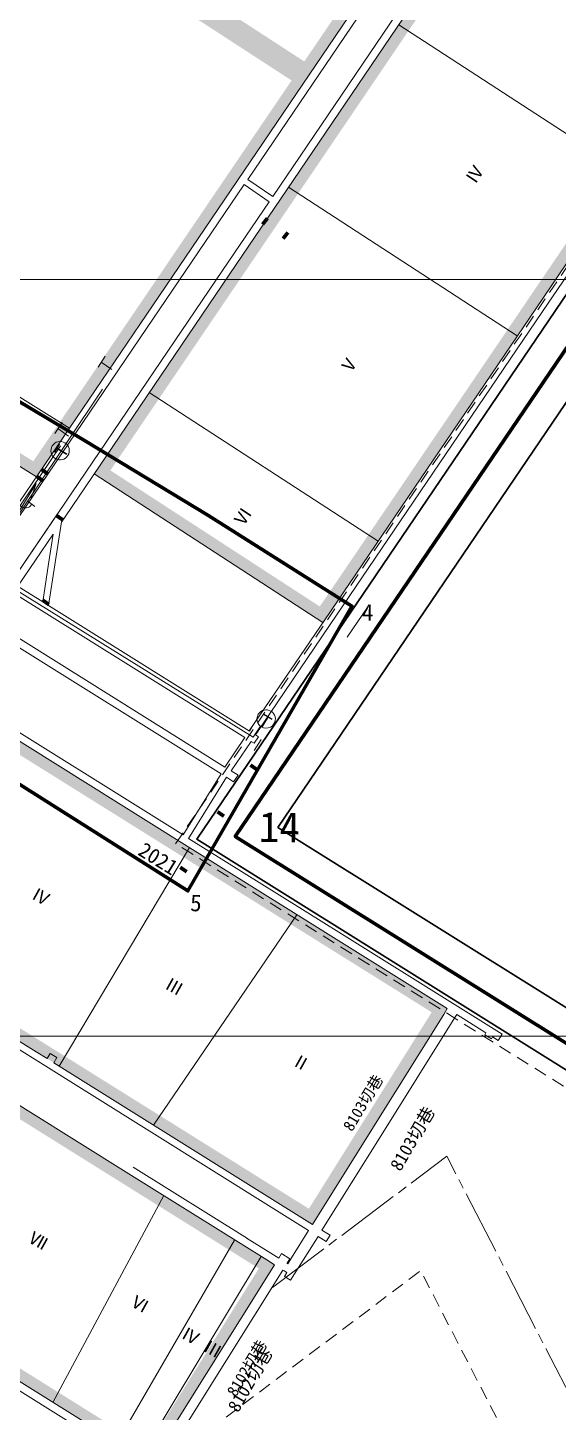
# Model space of a CAD drawing. Header units: inches. Extents: x 19725493 to 19730068, y 4137932 to 4142732.
# Drawn here: x 19728611 to 19728962, y 4139752 to 4140666 of the extents above; entities that cross this region are included whole.
import ezdxf

# ---------------------------------------------------------------- set-up
doc = ezdxf.new("R2010")
doc.units = ezdxf.units.IN
doc.header["$MEASUREMENT"] = 0
doc.linetypes.add('可采边界', pattern=[0.047, 0.02, -0.002, 0.003, -0.002, 0.02])
doc.linetypes.add('虚线', pattern=[0.0045, 0.00175, -0.001, 0.00175])
for name, color, linetype, lineweight in [('2026年下半年衔接计划', 7, 'Continuous', 0), ('sw探水警戒线', 7, 'Continuous', 15), ('井田边界', 7, 'Continuous', 0), ('保安煤柱', 7, 'Continuous', 0), ('工作面回采月份', 7, 'Continuous', 15), ('工作面编号', 7, 'Continuous', 0), ('次要巷道', 7, 'Continuous', 0), ('煤巷', 7, 'Continuous', 0), ('煤巷xdd0800ccj', 7, 'Continuous', 0), ('经纬网', 7, 'Continuous', 0), ('通风系统图', 7, 'Continuous', 0), ('采空区边界颜色', 7, 'Continuous', 15), ('防灭火', 7, 'Continuous', 5)]:
    doc.layers.add(name, color=color, linetype=linetype, lineweight=lineweight)
doc.layers.add('岩巷', color=30, linetype='Continuous', lineweight=0, true_color=0xff7f00)
doc.styles.add('仿宋', font='')
doc.styles.add('宋体', font='')
doc.styles.get('仿宋').set_extended_font_data('仿宋')
doc.styles.get('宋体').set_extended_font_data('宋体')
doc.linetypes.add('井田边界', pattern='A,0.02,-0.002,0.0025,[22,8#煤防灭火系统图（7月份）.shx,S=3.93701e-05,R=0,X=0,Y=-0.0025],0.0025,-0.002,0.02', length=0.049)

msp = doc.modelspace()

# ---------------------------------------------------------------- hatches: boundary and pattern name
at = {"layer": '通风系统图', "true_color": 0xff0000}
for points in [[(19728768.3, 4140541.18), (19728765.09, 4140537.09), (19728767.02, 4140535.57), (19728770.23, 4140539.66)], [(19728781.85, 4140531.74), (19728778.63, 4140527.66), (19728780.56, 4140526.14), (19728783.78, 4140530.23)], [(19728624.8, 4140372.56), (19728620.52, 4140375.52), (19728619.12, 4140373.49), (19728623.4, 4140370.54)], [(19728621.44, 4140368.03), (19728617.15, 4140370.98), (19728615.76, 4140368.96), (19728620.04, 4140366.01)], [(19728634.88, 4140341.95), (19728630.6, 4140344.9), (19728629.2, 4140342.88), (19728633.49, 4140339.93)], [(19728625.48, 4140286.22), (19728621.2, 4140289.17), (19728619.81, 4140287.15), (19728624.09, 4140284.2)], [(19728763.02, 4140177.17), (19728758.74, 4140180.12), (19728757.34, 4140178.1), (19728761.62, 4140175.15)], [(19728741.24, 4140146.32), (19728736.96, 4140149.27), (19728735.56, 4140147.25), (19728739.85, 4140144.29)], [(19728716.6, 4140109.64), (19728712.32, 4140112.59), (19728710.93, 4140110.57), (19728715.21, 4140107.62)]]:
    msp.add_hatch(color=1, dxfattribs=at).paths.add_polyline_path(points, flags=17)
at = {"layer": '采空区边界颜色', "true_color": 0xffc000}
msp.add_hatch(color=40, dxfattribs=at).paths.add_polyline_path([(19728615.6, 4140750.52), (19729072.48, 4141423.63), (19729252.59, 4141306.6), (19728795.74, 4140633.53), (19728615.6, 4140750.52), (19728626.25, 4140752.66), (19728793.64, 4140643.96), (19729241.94, 4141304.45), (19729074.58, 4141413.2), (19728626.25, 4140752.66)], flags=17)
at = {"layer": '采空区边界颜色', "true_color": 0x00ff7f}
msp.add_hatch(color=110, dxfattribs=at).paths.add_polyline_path([(19728654.79, 4140371.65), (19729100.92, 4141028.92), (19729250.32, 4140928.08), (19728805.99, 4140273.45), (19728654.79, 4140371.65), (19728665.44, 4140373.8), (19728803.89, 4140283.88), (19729239.75, 4140926.04), (19729102.95, 4141018.38), (19728665.44, 4140373.8)], flags=17)
at = {"layer": '采空区边界颜色', "true_color": 0x2748ed}
msp.add_hatch(color=160, dxfattribs=at).paths.add_polyline_path([(19728615.6, 4140750.52), (19728795.74, 4140633.53), (19728616.63, 4140369.64), (19728434.34, 4140483.46), (19728615.6, 4140750.52), (19728617.68, 4140740.22), (19728444.92, 4140485.7), (19728614.48, 4140379.83), (19728785.24, 4140631.41), (19728617.68, 4140740.22)], flags=17)
at = {"layer": '采空区边界颜色', "true_color": 0xe24c6c}
msp.add_hatch(color=13, dxfattribs=at).paths.add_polyline_path([(19728888.19, 4140018.19), (19728498.53, 4140261.49), (19728410.37, 4140118.39), (19728799.07, 4139875.67), (19728888.19, 4140018.19), (19728877.86, 4140015.8), (19728796.69, 4139886.01), (19728420.66, 4140120.8), (19728500.95, 4140251.13), (19728877.86, 4140015.8)], flags=17)
at = {"layer": '采空区边界颜色', "true_color": 0x57149c}
msp.add_hatch(color=194, dxfattribs=at).paths.add_polyline_path([(19728773.95, 4139848.91), (19728261.49, 4140168.86), (19728183.24, 4140035.49), (19728692, 4139717.81), (19728773.95, 4139848.91), (19728763.61, 4139846.52), (19728689.61, 4139728.14), (19728193.4, 4140037.98), (19728264.06, 4140158.41), (19728763.61, 4139846.52)], flags=17)

# ---------------------------------------------------------------- linework, layer by layer
at = {"layer": '2026年下半年衔接计划', "color": 1, "lineweight": 100, "true_color": 0xff0000, "flags": 128}
msp.add_lwpolyline([(19726936.48, 4139624.44), (19727087.79, 4139471.4), (19727111.81, 4139446.95), (19727250.54, 4139632.96), (19727469.86, 4139520.69), (19727490.46, 4139426.18), (19727619.93, 4139371.45), (19727645.19, 4139445.33), (19727760.04, 4139399.01), (19728084.75, 4139271.51), (19728182.77, 4139204.43), (19728195.04, 4139196.34), (19728361.95, 4139650.75), (19727985.1, 4139868.75), (19728293.07, 4140363.91), (19728716.76, 4140096.02), (19728825.18, 4140284.19), (19728806.51, 4140295.72), (19728729.84, 4140344.15), (19728648.31, 4140393.52), (19728462.52, 4140503.99), (19729114.34, 4141482.27)], dxfattribs=at)
at = {"layer": 'sw探水警戒线', "color": 1, "linetype": '虚线', "ltscale": 5000, "true_color": 0xff0000}
for p, q in [((19728708.6, 4140127.13), (19729473.13, 4141253.84)), ((19729559.87, 4139595.58), (19728708.6, 4140127.13))]:
    msp.add_line(p, q, dxfattribs=at)
at = {"layer": 'sw探水警戒线', "color": 1, "linetype": '可采边界', "lineweight": 9, "ltscale": 2127.659574, "true_color": 0xff0000, "flags": 128}
msp.add_lwpolyline([(19728772.52, 4139833.86), (19728887.84, 4139920.66), (19729000.27, 4139702.85), (19729041.58, 4139365.3), (19728994.94, 4139191.35), (19728943.24, 4139025.48), (19728871.04, 4138928.5), (19728872.06, 4138801.4), (19728750.97, 4138715.67), (19728533.26, 4138595.53)], dxfattribs=at)
at = {"layer": 'sw探水警戒线', "color": 1, "linetype": '虚线', "ltscale": 5000, "true_color": 0xff0000, "flags": 128}
msp.add_lwpolyline([(19728698.06, 4139715.25), (19728870.58, 4139845.09), (19728951.72, 4139687.88), (19728990.77, 4139368.86), (19728946.91, 4139205.27), (19728898.04, 4139048.5), (19728820.9, 4138944.89), (19728821.85, 4138827.12), (19728724.36, 4138758.1), (19728457.28, 4138610.71)], dxfattribs=at)
at = {"layer": '井田边界', "color": 7, "linetype": '井田边界', "lineweight": 120, "ltscale": 5000, "flags": 128}
msp.add_lwpolyline([(19727960, 4142240), (19728602.41, 4141822.01), (19729500, 4141240), (19728748, 4140132), (19729600, 4139600), (19728730, 4138390), (19728050, 4138850), (19727420, 4139210), (19727564, 4139358), (19727240, 4139540), (19727134, 4139410), (19726400, 4140150), (19727200, 4141100), (19727960, 4142240)], dxfattribs=at)
at = {"layer": '保安煤柱', "color": 1, "lineweight": 30, "true_color": 0xff0000}
msp.add_line((19728721.47, 4140128.52), (19728721.47, 4140128.52), dxfattribs=at)
at = {"layer": '保安煤柱', "color": 1, "linetype": 'Continuous', "lineweight": 30, "true_color": 0xff0000, "flags": 128}
msp.add_lwpolyline([(19727954.33, 4142267.55), (19728613.3, 4141838.78), (19729528.02, 4141245.67), (19728776.22, 4140137.96), (19729628.7, 4139605.66), (19728734.89, 4138362.54), (19728039.42, 4138833.01), (19727387.66, 4139205.44), (19727531.53, 4139353.3), (19727244.87, 4139514.32), (19727135.45, 4139380.13), (19726372.92, 4140148.9), (19727183.98, 4141112.03), (19727954.33, 4142267.55)], dxfattribs=at)
at = {"layer": '保安煤柱', "color": 1, "lineweight": 30, "true_color": 0xff0000, "flags": 128}
msp.add_lwpolyline([(19728573.57, 4138519.97), (19728061.21, 4138866.56), (19727452.3, 4139214.51), (19727596.48, 4139362.7), (19727235.13, 4139565.67), (19727132.55, 4139439.86), (19726427.07, 4140151.1), (19726427.07, 4140151.1), (19727215.92, 4141088.05), (19727965.58, 4142212.53), (19727965.58, 4142212.53), (19729471.99, 4141234.34), (19728722.59, 4140130.18), (19728722.53, 4140130.22), (19729574.22, 4139598.41), (19728725.11, 4138417.46), (19728061.21, 4138866.57)], dxfattribs=at)
at = {"layer": '岩巷', "lineweight": 9, "flags": 128}
msp.add_lwpolyline([(19728549.98, 4139800.36), (19728673.78, 4139723.06)], dxfattribs=at)
at = {"layer": '工作面回采月份', "color": 7, "lineweight": 9, "flags": 128}
for points in [[(19728717.82, 4140124.57), (19728631.69, 4139980.19)], [(19728788.79, 4140080.26), (19728694, 4139941.28)], [(19728627.51, 4139758.08), (19728700.89, 4139894.68)], [(19728669.86, 4139731.64), (19728747.55, 4139865.31)], [(19728685.47, 4139721.89), (19728765.21, 4139854.37)]]:
    msp.add_lwpolyline(points, dxfattribs=at)
at = {"layer": '煤巷', "color": 7, "lineweight": 9}
for p, q in [((19728856.06, 4140668.17), (19729007.26, 4140569.98)), ((19728783.26, 4140560.91), (19728934.46, 4140462.72)), ((19728654.7, 4140371.48), (19728805.91, 4140273.29))]:
    msp.add_line(p, q, dxfattribs=at)
at = {"layer": '煤巷', "lineweight": 9}
for p, q in [((19728599.81, 4140299.99), (19728630.44, 4140345.12)), ((19728628.76, 4140311.44), (19728633.06, 4140339.72)), ((19728633.06, 4140339.72), (19728634.74, 4140342.2)), ((19728604.22, 4140297.23), (19728627.58, 4140331.65)), ((19728624.6, 4140312.08), (19728627.58, 4140331.65)), ((19728620.77, 4140286.9), (19728624.6, 4140312.08)), ((19728624.65, 4140284.47), (19728628.76, 4140311.44)), ((19728553.15, 4140289.1), (19728738.69, 4140173.26)), ((19728588.11, 4140273.4), (19728741.2, 4140177.82)), ((19728757.35, 4140201.62), (19728759.04, 4140204.1)), ((19728761.42, 4140199.07), (19728763.11, 4140201.56)), ((19728741.2, 4140177.82), (19728754.43, 4140197.31)), ((19728745.27, 4140175.28), (19728758.5, 4140194.77)), ((19728713.5, 4140132.92), (19728738.69, 4140173.26)), ((19728745.27, 4140175.28), (19728749.84, 4140172.43)), ((19728717.06, 4140130.7), (19728742.25, 4140171.03)), ((19728742.25, 4140171.03), (19728746.94, 4140168.11)), ((19728885.81, 4140014.37), (19728888.19, 4140018.19)), ((19728892, 4140010.5), (19728894.39, 4140014.32)), ((19728912.94, 4140000.96), (19728913.74, 4140002.24)), ((19728917.35, 4139998.21), (19728918.15, 4139999.48)), ((19728924.4, 4140001.24), (19728921.86, 4139997.17))]:
    msp.add_line(p, q, dxfattribs=at)
at = {"layer": '煤巷', "color": 7, "linetype": 'Continuous', "lineweight": 9}
for p, q in [((19728778.56, 4139856.33), (19728776.76, 4139853.44)), ((19728778.56, 4139856.33), (19728784.07, 4139852.88)), ((19728784.07, 4139852.88), (19728782.27, 4139850))]:
    msp.add_line(p, q, dxfattribs=at)
at = {"layer": '煤巷', "lineweight": 9, "flags": 128}
for points in [[(19728456.03, 4140515.42), (19728638.32, 4140401.6)], [(19728434.34, 4140483.46), (19728616.63, 4140369.64)], [(19728599.81, 4140299.99), (19728620.77, 4140286.9)], [(19728596.93, 4140295.65), (19728754.43, 4140197.31)], [(19728624.65, 4140284.47), (19728757.35, 4140201.62)], [(19728572.9, 4140220.71), (19728713.5, 4140132.92)], [(19728570.36, 4140216.64), (19728710.96, 4140128.85)], [(19728761.42, 4140199.07), (19728763.36, 4140197.87)], [(19728758.5, 4140194.77), (19728760.46, 4140193.55)], [(19728760.46, 4140193.55), (19728763.36, 4140197.87)], [(19728746.94, 4140168.11), (19728749.84, 4140172.43)], [(19728333.16, 4140166.6), (19728616.42, 4139989.73)], [(19728710.96, 4140128.85), (19728786.43, 4140081.73)], [(19728717.06, 4140130.7), (19728788.97, 4140085.8)], [(19728430.09, 4140100.42), (19728613.88, 4139985.65)], [(19728786.43, 4140081.73), (19728888.19, 4140018.19)], [(19728788.97, 4140085.8), (19728924.4, 4140001.24)], [(19728885.81, 4140014.37), (19728838.22, 4139938.28)], [(19728892, 4140010.5), (19728844.41, 4139934.41)], [(19728894.39, 4140014.32), (19728913.74, 4140002.24)], [(19728912.94, 4140000.96), (19728917.35, 4139998.21)], [(19728918.15, 4139999.48), (19728921.86, 4139997.17)], [(19728616.36, 4139989.76), (19728623.61, 4139985.24)], [(19728623.61, 4139985.24), (19728625.73, 4139988.63)], [(19728625.73, 4139988.63), (19728630.14, 4139985.88)], [(19728613.88, 4139985.65), (19728769.89, 4139888.24)], [(19728628.02, 4139982.48), (19728630.14, 4139985.88)], [(19728628.02, 4139982.48), (19728799.07, 4139875.67)], [(19728838.22, 4139938.28), (19728799.07, 4139875.67)], [(19728844.41, 4139934.41), (19728805.27, 4139871.81)], [(19728769.89, 4139888.24), (19728796.53, 4139871.61)], [(19728796.53, 4139871.61), (19728785.24, 4139853.55)], [(19728805.27, 4139871.81), (19728810.64, 4139868.45)], [(19728802.72, 4139867.74), (19728791.43, 4139849.68)], [(19728802.72, 4139867.74), (19728808.1, 4139864.38)], [(19728810.64, 4139868.45), (19728808.1, 4139864.38)], [(19728773.95, 4139848.91), (19728768.77, 4139852.14)], [(19728776.76, 4139853.44), (19728771.58, 4139856.68)], [(19728785.24, 4139853.55), (19728782.74, 4139849.55)], [(19728779.46, 4139845.47), (19728723.11, 4139755.36)], [(19728773.95, 4139848.91), (19728763.34, 4139831.95)], [(19728780.31, 4139844.94), (19728782.1, 4139843.82)], [(19728782.1, 4139843.82), (19728780.51, 4139841.27)], [(19728791.43, 4139849.68), (19728784.58, 4139838.73)], [(19728780.51, 4139841.27), (19728784.58, 4139838.73)], [(19728763.34, 4139831.95), (19728717.59, 4139758.8)], [(19728549.98, 4139800.36), (19728673.78, 4139723.06)], [(19728552.74, 4139804.77), (19728676.81, 4139727.3)], [(19728692, 4139717.81), (19728717.59, 4139758.8)], [(19728697.51, 4139714.37), (19728723.11, 4139755.36)]]:
    msp.add_lwpolyline(points, dxfattribs=at)
at = {"layer": '煤巷', "linetype": 'Continuous', "lineweight": 9, "flags": 128}
for points in [[(19728677.71, 4139909.16), (19728477.82, 4140033.96)], [(19728751.83, 4139862.71), (19728677.65, 4139909.03)], [(19728680.46, 4139913.57), (19728756.18, 4139866.29)], [(19728768.77, 4139852.14), (19728751.83, 4139862.71)], [(19728755.98, 4139866.42), (19728771.58, 4139856.68)]]:
    msp.add_lwpolyline(points, dxfattribs=at)
at = {"layer": '煤巷', "color": 7, "linetype": 'Continuous', "lineweight": 9, "flags": 128}
for points in [[(19728780.31, 4139844.94), (19728779.46, 4139845.47)], [(19728782.21, 4139849.88), (19728782.74, 4139849.55)]]:
    msp.add_lwpolyline(points, dxfattribs=at)
at = {"layer": '煤巷xdd0800ccj', "lineweight": 9}
for p, q in [((19728684.92, 4140470.26), (19728853.64, 4140718.83)), ((19728756.23, 4140566.06), (19728857.94, 4140715.91)), ((19728772.82, 4140554.8), (19728854.82, 4140675.61)), ((19728743.93, 4140502.98), (19728859.24, 4140672.86)), ((19728947.05, 4140481.27), (19729023.71, 4140594.21)), ((19728951.12, 4140478.73), (19729027.78, 4140591.66)), ((19728772.82, 4140554.8), (19728756.23, 4140566.06)), ((19728689.33, 4140467.5), (19728753.87, 4140562.59)), ((19728770.46, 4140551.32), (19728753.87, 4140562.59)), ((19728739.57, 4140505.81), (19728770.46, 4140551.32)), ((19728631.12, 4140346.04), (19728739.57, 4140505.81)), ((19728635.49, 4140343.2), (19728743.93, 4140502.98)), ((19728810.87, 4140280.64), (19728947.05, 4140481.27)), ((19728814.95, 4140278.09), (19728951.12, 4140478.73)), ((19728584.63, 4140313.24), (19728689.33, 4140467.5)), ((19728592.76, 4140334.47), (19728684.92, 4140470.26)), ((19728599.85, 4140299.96), (19728631.07, 4140345.96)), ((19728757.26, 4140201.66), (19728810.87, 4140280.64)), ((19728761.34, 4140199.12), (19728814.95, 4140278.09))]:
    msp.add_line(p, q, dxfattribs=at)
at = {"layer": '煤巷xdd0800ccj', "color": 148, "lineweight": 9, "true_color": 0x003266}
msp.add_line((19728633.06, 4140339.62), (19728635.49, 4140343.2), dxfattribs=at)
at = {"layer": '经纬网', "color": 18, "lineweight": 9, "true_color": 0x260000, "flags": 128}
for points in [[(19725999.81, 4140500), (19730000, 4140500)], [(19725999.81, 4140000), (19730000, 4140000)]]:
    msp.add_lwpolyline(points, dxfattribs=at)
at = {"layer": '通风系统图', "color": 1, "linetype": 'Continuous', "lineweight": 20, "true_color": 0xff0000}
for p, q in [((19728603.52, 4140344.51), (19728616.28, 4140365.2)), ((19728616.28, 4140365.2), (19728613.03, 4140355.57)), ((19728822, 4140263.58), (19728835.58, 4140283.74))]:
    msp.add_line(p, q, dxfattribs=at)
at = {"layer": '通风系统图', "color": 34, "linetype": 'Continuous', "lineweight": 5, "true_color": 0x994c00}
msp.add_line((19728615.41, 4140350), (19728611.08, 4140353.16), dxfattribs=at)
msp.add_arc((19728609.27, 4140354.2), 5.12, 143.86539, 323.86539, dxfattribs=at)
at = {"layer": '采空区边界颜色', "color": 7, "lineweight": 9}
msp.add_line((19728691.19, 4140425.27), (19728842.39, 4140327.08), dxfattribs=at)
at = {"layer": '防灭火', "color": 200, "linetype": 'Continuous', "lineweight": 5, "true_color": 0xbf00ff}
msp.add_line((19728261.24, 4140506.77), (19728759.8, 4140197.61), dxfattribs=at)
at = {"layer": '防灭火', "color": 7, "lineweight": 5}
for p, q in [((19728657.29, 4140442.07), (19728662.1, 4140449.34)), ((19728657.29, 4140442.07), (19728662.1, 4140449.34)), ((19728666.45, 4140440.42), (19728659.35, 4140445.39)), ((19728666.45, 4140440.42), (19728659.35, 4140445.39)), ((19728628.67, 4140398.16), (19728633.49, 4140405.42)), ((19728628.67, 4140398.16), (19728633.49, 4140405.42)), ((19728637.83, 4140396.51), (19728630.73, 4140401.48)), ((19728637.84, 4140396.5), (19728630.74, 4140401.48)), ((19728765.04, 4140196.04), (19728760.43, 4140188.64))]:
    msp.add_line(p, q, dxfattribs=at)
at = {"layer": '防灭火', "color": 30, "lineweight": 5, "true_color": 0xff7f00}
msp.add_line((19728563.88, 4140283.88), (19728660.35, 4140427.47), dxfattribs=at)
at = {"layer": '防灭火', "color": 200, "lineweight": 5, "true_color": 0xbf00ff}
for p, q in [((19728594.16, 4140333.28), (19728632.4, 4140389.93)), ((19728759.79, 4140197.61), (19728764.69, 4140204.78))]:
    msp.add_line(p, q, dxfattribs=at)
at = {"layer": '防灭火', "color": 6, "linetype": 'Continuous', "lineweight": 5, "true_color": 0xff00ff, "flags": 128}
for points in [[(19728635.4, 4140392, -1), (19728629.03, 4140381.65, -1), (19728635.4, 4140392)], [(19728773.61, 4140206.36, -1), (19728763.26, 4140212.73, -1), (19728773.61, 4140206.36)]]:
    msp.add_lwpolyline(points, format="xyb", dxfattribs=at)

# ---------------------------------------------------------------- texts
at = {"layer": '2026年下半年衔接计划', "color": 1, "true_color": 0xff0000, "style": '宋体'}
for s, p in [('4', (19728831.74, 4140274.49)), ('5', (19728718.16, 4140082.56))]:
    msp.add_text(s, height=11.07, rotation=359.38333, dxfattribs=at).set_placement(p)
at = {"layer": '井田边界', "color": 7, "style": '宋体'}
msp.add_text('14', height=20, rotation=359.38333, dxfattribs=at).set_placement((19728763.53, 4140128.34))
at = {"layer": '工作面回采月份', "color": 7, "style": '宋体'}
for s, rotation, p in [('Ⅳ', 56.34176, (19728906.61, 4140562.27)), ('Ⅴ', 56.34176, (19728823.55, 4140436.36)), ('Ⅵ', 56.34176, (19728753.34, 4140336.22)), ('Ⅳ', 330.7716, (19728612.45, 4140091.36)), ('Ⅲ', 330.7716, (19728700.63, 4140031.93)), ('Ⅱ', 330.7716, (19728784.39, 4139981.72)), ('Ⅶ', 330.7716, (19728610.78, 4139864.03)), ('Ⅵ', 330.7716, (19728678.03, 4139822.19)), ('Ⅳ', 330.7716, (19728711.47, 4139801.12)), ('Ⅲ', 330.7716, (19728726.06, 4139792.45))]:
    msp.add_text(s, height=8.5, rotation=rotation, dxfattribs=at).set_placement(p)
at = {"layer": '工作面编号', "color": 7, "style": '宋体'}
msp.add_text('2021', height=10, rotation=328.20474, dxfattribs=at).set_placement((19728682.89, 4140120.27))
at = {"layer": '次要巷道', "color": 7, "style": '仿宋'}
for s, height, rotation, p in [('8103切巷', 7.5, 59.19989, (19728825.2, 4139936.53)), ('8103切巷', 8.5, 59.99588, (19728857.18, 4139910.17)), ('8102切巷', 7.5, 59.19989, (19728748.4, 4139761.25)), ('8102切巷', 8.5, 59.99588, (19728749.88, 4139750.8))]:
    msp.add_text(s, height=height, rotation=rotation, dxfattribs=at).set_placement(p)
at = {"layer": '防灭火', "color": 6, "true_color": 0xff00ff, "char_height": 8.1, "width": 6.9128, "attachment_point": 1, "style": '宋体'}
for insert, rotation in [((19728628, 4140385.67), 58.74365), ((19728766.96, 4140213.13), 328.74365)]:
    msp.add_mtext('\\pxsm0.96,ql;\\fArial|b0|i0;T\\f宋体|b0|i0;\\P\\f宋体|b0|i0;\\f宋体|b0|i0;\\P', dxfattribs=dict(at, insert=insert, rotation=rotation))

doc.saveas('drawing.dxf')
